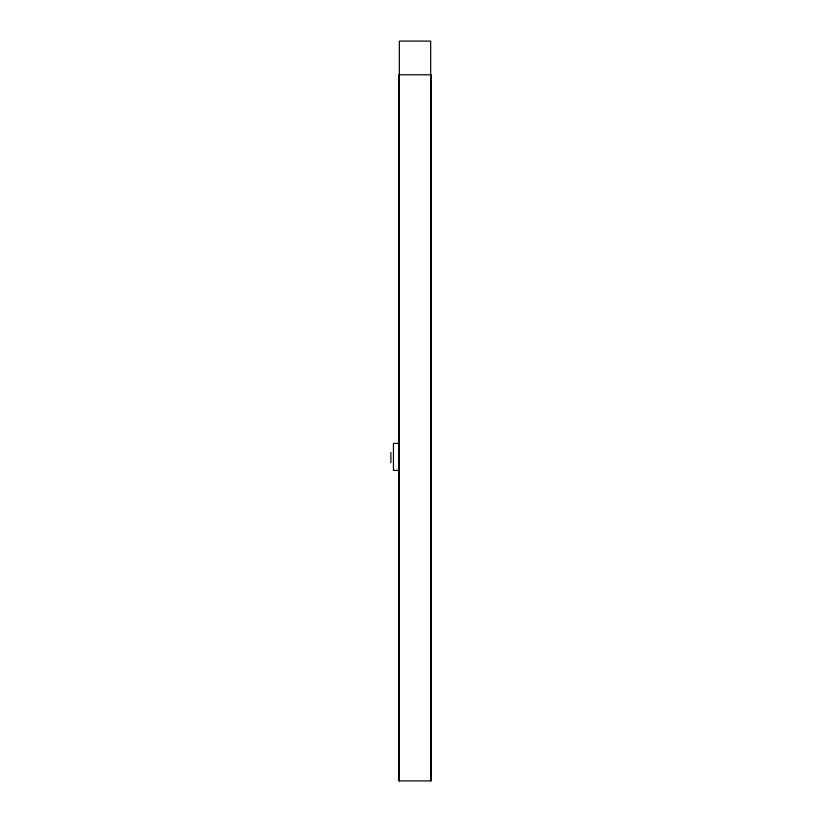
<?xml version="1.0" encoding="UTF-8"?>
<svg xmlns="http://www.w3.org/2000/svg" width="822" height="822" viewBox="0 0 822 822"><rect width="100%" height="100%" fill="white"/><g stroke="black" fill="none" stroke-linecap="round" stroke-linejoin="round"><path stroke-width="1.23" d="M399.338 74.781L430.677 74.781M398.855 443.407L393.45 443.407L393.45 470.4L398.855 470.4M431.129 74.781L431.129 780.9L398.855 780.9L398.855 74.781M430.677 780.9L430.677 41.1L399.338 41.1L399.338 780.9M390.871 452.377L390.871 462.673"/></g></svg>
